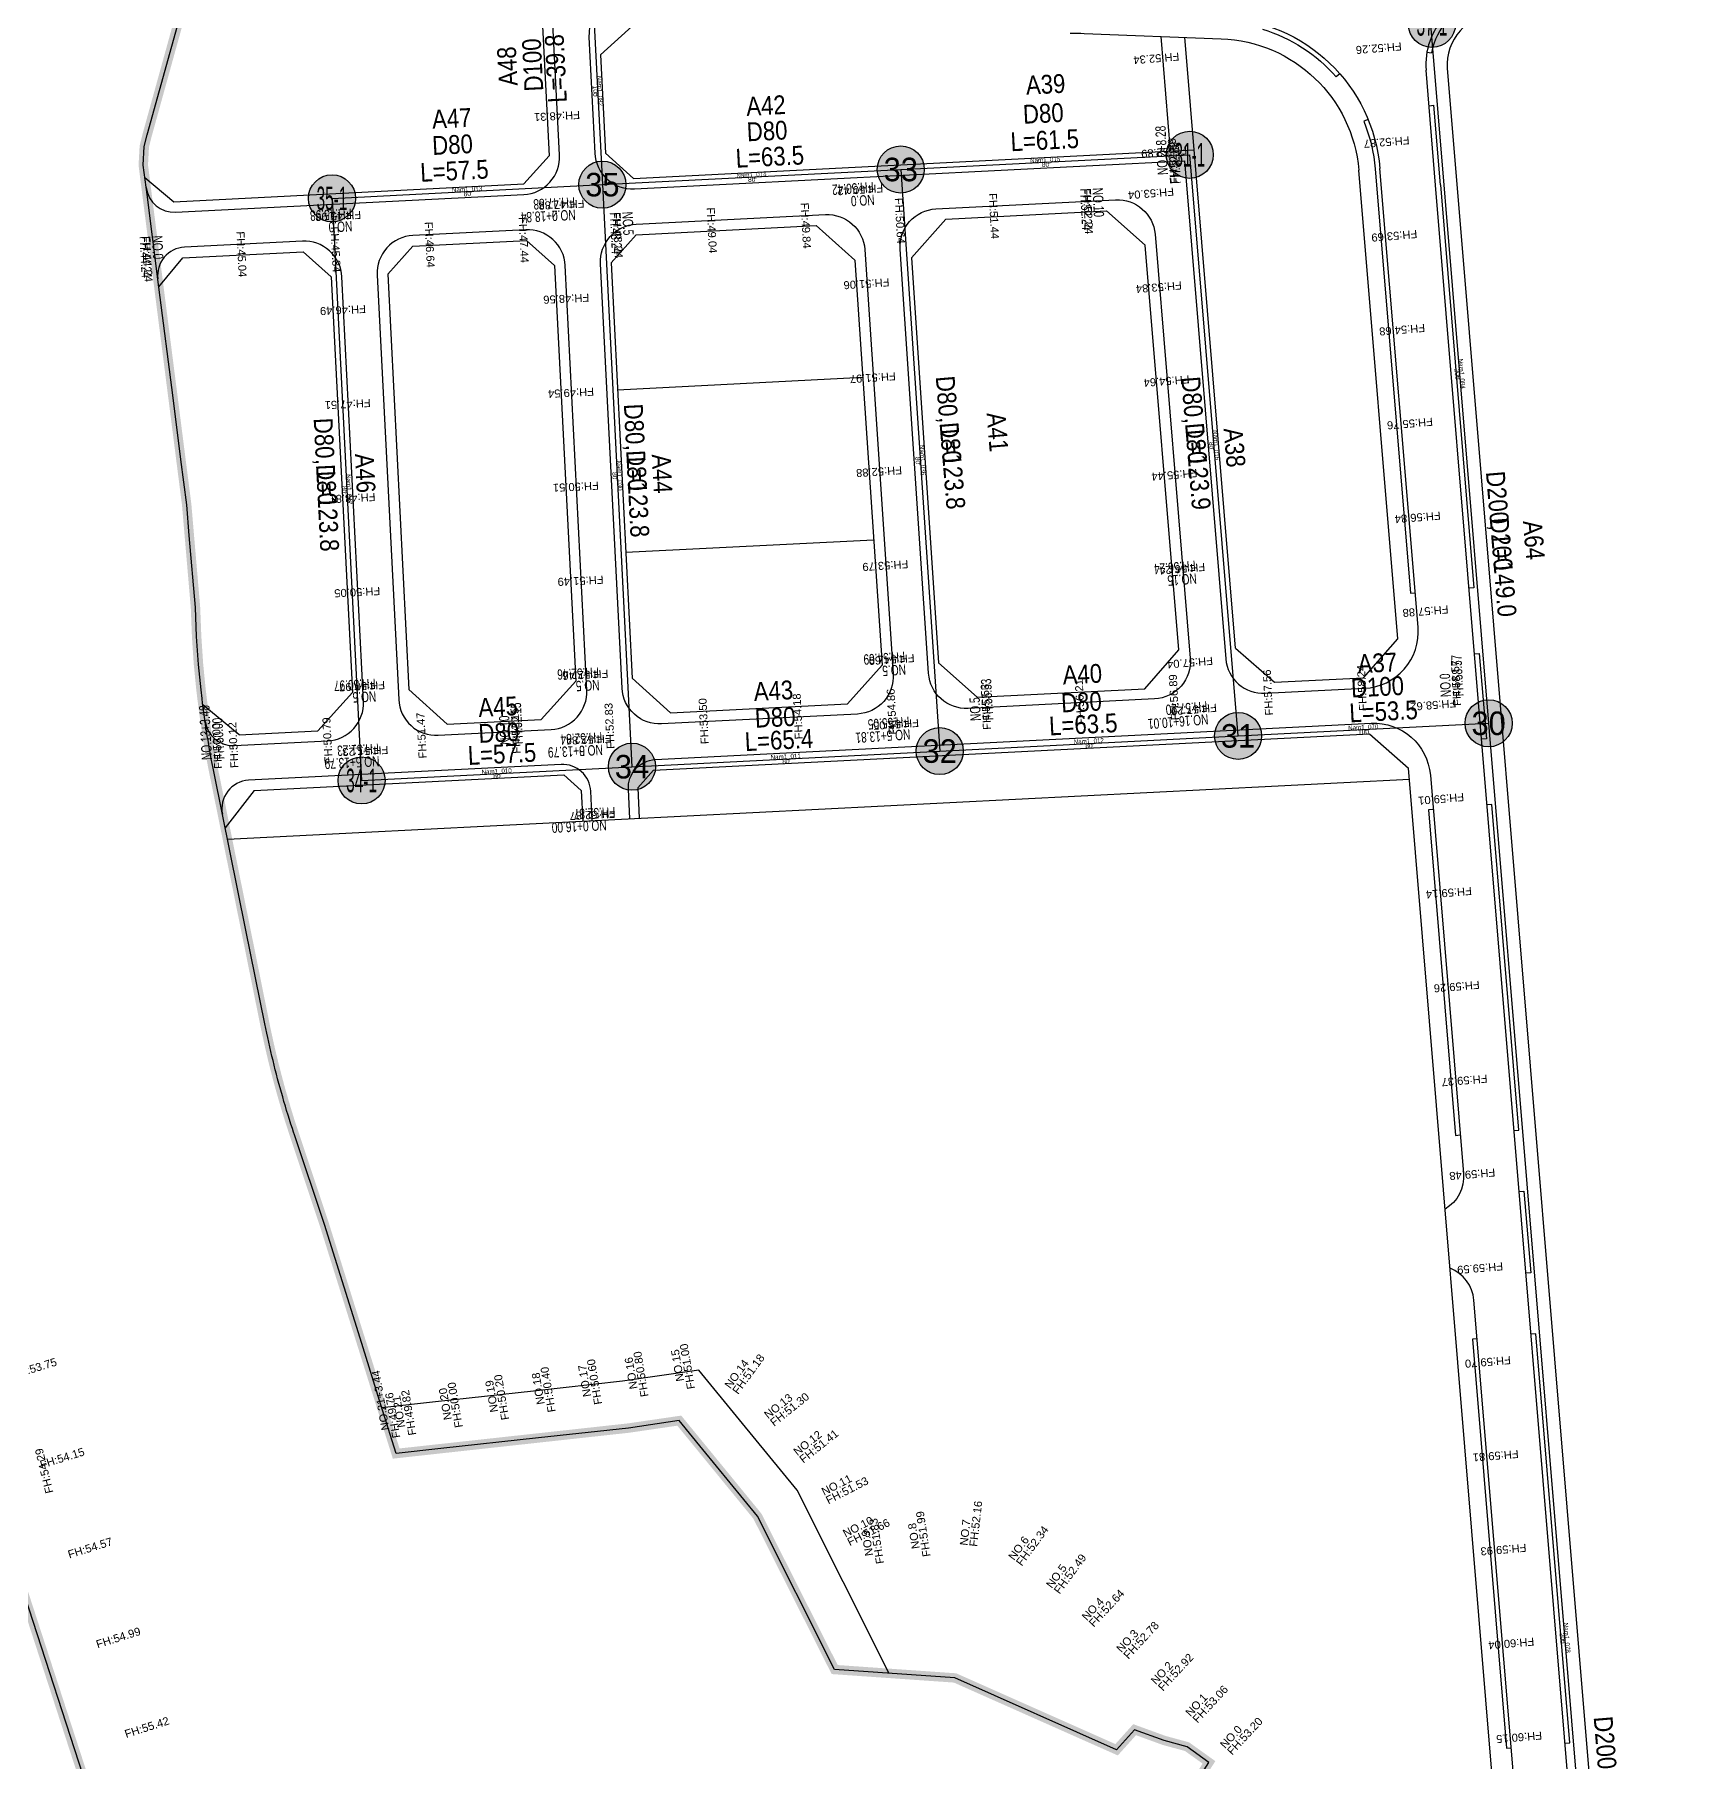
# Model space of a CAD drawing. Header units: millimetres. Extents: x 227572 to 269266, y 328772 to 433188.
# Drawn here: x 237946.8 to 238297.6, y 331510.1 to 331877.1 of the extents above; entities that cross this region are included whole.
import ezdxf
from ezdxf.enums import TextEntityAlignment as Align

# ---------------------------------------------------------------- set-up
doc = ezdxf.new("R2010")
doc.units = ezdxf.units.MM
doc.linetypes.add('PHANTOM2', pattern=[1.25, 0.625, -0.125, 0.125, -0.125, 0.125, -0.125])
for name, color, linetype in [('+++New_지구계(1안)', 1, 'Continuous'), ('0.보차도(중1류이상)', 5, 'Continuous'), ('0.보차도(중2류이하)', 4, 'Continuous'), ('0.식수대', 3, 'Continuous'), ('00_계획line', 7, 'Continuous'), ('L_diameter', 3, 'Continuous'), ('L_pipeline', 4, 'Continuous'), ('L_Pipes', 2, 'Continuous'), ('S-2.생활-1.격점-1.원', 250, 'Continuous'), ('S-2.생활-1.격점-2.번호', 1, 'Continuous'), ('S-2.생활-2.관로-2.제원', 7, 'Continuous'), ('도로체인계획고', 6, 'Continuous'), ('도로체인번호', 6, 'Continuous')]:
    doc.layers.add(name, color=color, linetype=linetype)
doc.styles.add('HY울릉도M', font='HYWULM.TTF')
doc.styles.get("Standard").update_dxf_attribs({"font": 'arial.ttf'})

# ---------------------------------------------------------------- blocks, each defined once
blk = doc.blocks.new('남청주현도')
at = {"layer": '0.보차도(중1류이상)', "color": 8, "ltscale": 0.3}
blk.add_line((238244.38, 331845.17), (238242.35, 331869.57), dxfattribs=at)
for points in [[(238255.4, 331902.72, 0.210558), (238250.49, 331891.66, -0.188323), (238246.3, 331881, 0.210558), (238242.35, 331869.57)], [(238166.73, 331881.93), (238153.52, 331881.78, -0.039179), (238076, 331886.97, 0.472857), (238064.57, 331876.57)], [(238166.73, 331881.93, -0.01249), (238169.93, 331881.89), (238199.02, 331880.76, -0.379075), (238232.55, 331848.69)]]:
    blk.add_lwpolyline(points, format="xyb", dxfattribs=at)
at = {"layer": '0.보차도(중1류이상)', "color": 8, "ltscale": 0.5}
for points in [[(238229.29, 331738.3, 0.423655), (238240.64, 331751.28), (238232.55, 331848.69)], [(238297.64, 331339.25, -0.3947), (238285.49, 331350.26), (238244.38, 331845.17)], [(238230.68, 331730.86, -0.404835), (238243.25, 331719.87), (238250.28, 331635.23, -0.287008), (238246.39, 331627.69)], [(238251.5, 331495.83, 0.423655), (238260.96, 331506.64), (238252.51, 331608.32, 0.287008), (238247.43, 331615.12)]]:
    blk.add_lwpolyline(points, format="xyb", dxfattribs=at)
at = {"layer": '0.보차도(중2류이하)', "color": 8, "ltscale": 0.5}
for points in [[(237970.52, 331844.64, 0.392033), (237976.77, 331839.41), (238050.74, 331843.17, 0.414214), (238058.33, 331851.57), (238056.84, 331880.84)], [(238064.57, 331876.57), (238065.82, 331851.95, 0.414214), (238074.21, 331844.36), (238191.02, 331850.3), (238199.8, 331744.56, 0.404835), (238208.18, 331737.23), (238229.29, 331738.3)], [(237983.04, 331731.26, 0.387886), (237989.29, 331726.11), (238009.09, 331727.12, 0.414214), (238016.67, 331735.51), (238012.09, 331825.69, 0.414214), (238003.69, 331833.27), (237978.65, 331832, 0.436788), (237973, 331825.25)], [(238073.25, 331710.6), (238072.93, 331716.84, -0.414214), (238078.62, 331723.14), (238230.68, 331730.86)], [(238065.26, 331710.19), (238064.94, 331716.44, 0.414214), (238058.65, 331722.12), (237992.28, 331718.75, 0.45852), (237986.71, 331711.57)]]:
    blk.add_lwpolyline(points, format="xyb", dxfattribs=at)
for points in [[(238184.7, 331736.04), (238145.08, 331734.03, -0.409515), (238136.69, 331741.48), (238130.66, 331831.58, -0.418927), (238138.24, 331840.11), (238176.41, 331842.05, -0.404835), (238184.79, 331834.72), (238192.27, 331744.69, -0.423655)], [(238079.99, 331730.72, -0.414214), (238071.59, 331738.3), (238067.01, 331828.48, -0.414214), (238074.59, 331836.87), (238114.77, 331838.91, -0.409515), (238123.15, 331831.46), (238129.18, 331741.36, -0.418927), (238121.61, 331732.83)], [(238056.52, 331729.53, 0.414214), (238064.1, 331737.92), (238059.52, 331828.1, 0.414214), (238051.12, 331835.68), (238027.16, 331834.46, 0.414214), (238019.58, 331826.07), (238024.16, 331735.89, 0.414214), (238032.56, 331728.31)]]:
    blk.add_lwpolyline(points, format="xyb", close=True, dxfattribs=at)
at = {"layer": '0.식수대', "color": 8, "ltscale": 0.3}
blk.add_line((238224.02, 331868.83), (238223.26, 331868.17), dxfattribs=at)
at = {"layer": '0.식수대', "color": 8, "ltscale": 0.5}
for p, q in [((238242.98, 331862.04), (238243.97, 331862.13)), ((238230.03, 331859.12), (238229.11, 331858.74))]:
    blk.add_line(p, q, dxfattribs=at)
for points in [[(238253.74, 331899.23, 0.143798), (238251.49, 331891.66, -0.188323), (238247.03, 331880.32, 0.143798), (238243.52, 331873.26, 0.143798)], [(238229.11, 331858.74, -0.077075), (238231.55, 331848.61)]]:
    blk.add_lwpolyline(points, format="xyb", dxfattribs=at)
at = {"layer": '0.식수대', "color": 8, "ltscale": 0.3}
blk.add_lwpolyline([(238207.58, 331878.31, -0.140034), (238223.26, 331868.17)], format="xyb", dxfattribs=at)
at = {"layer": '0.식수대', "color": 8, "ltscale": 0.5}
for points in [[(238242.53, 331873.43), (238243.52, 331873.26)], [(238245.38, 331845.21), (238243.97, 331862.13)], [(238231.55, 331848.61), (238239.04, 331758.49), (238240.03, 331758.58)], [(238245.38, 331845.21), (238252.49, 331759.61), (238251.49, 331759.53)], [(238252.65, 331745.58), (238253.65, 331745.66), (238255.15, 331727.56), (238254.16, 331727.48)], [(238261.06, 331644.37), (238262.06, 331644.45), (238256.31, 331713.61), (238255.31, 331713.53)], [(238243.85, 331712.58), (238242.86, 331712.49), (238248.6, 331643.34), (238249.6, 331643.42)], [(238262.14, 331631.42), (238263.13, 331631.5), (238264.58, 331614.13), (238263.58, 331614.04)], [(238253.19, 331600.14), (238252.2, 331600.05), (238259.41, 331513.18), (238260.41, 331513.26)], [(238271.87, 331514.21), (238272.87, 331514.3), (238265.65, 331601.17), (238264.65, 331601.09)]]:
    blk.add_lwpolyline(points, dxfattribs=at)
at = {"layer": '00_계획line', "color": 7}
for p, q in [((238054.61, 331880.34), (238056.09, 331851.36)), ((238067.01, 331872.84), (238077.4, 331882.23)), ((238201.87, 331746.83), (238191.1, 331876.57)), ((238067.01, 331872.84), (238068.07, 331851.97)), ((238056.09, 331851.36), (238050.72, 331845.42)), ((238068.07, 331851.97), (238074.01, 331846.61)), ((238074.01, 331846.61), (238193.08, 331852.65)), ((238236.33, 331748.83), (238228.06, 331848.32)), ((237976.38, 331841.65), (238050.72, 331845.42)), ((238248.88, 331845.36), (238290.07, 331349.46)), ((238140.35, 331837.96), (238174.44, 331839.69)), ((238174.44, 331839.69), (238182.72, 331832.45)), ((238069.25, 331828.68), (238074.61, 331834.62)), ((238074.61, 331834.62), (238112.83, 331836.56)), ((238112.83, 331836.56), (238121.05, 331829.25)), ((238133.04, 331829.74), (238140.35, 331837.96)), ((237978.34, 331829.73), (238003.9, 331831.03)), ((238003.9, 331831.03), (238009.84, 331825.67)), ((238027.18, 331832.21), (238021.82, 331826.27)), ((238027.18, 331832.21), (238051.33, 331833.44)), ((238051.33, 331833.44), (238057.27, 331828.08)), ((238189.86, 331746.47), (238182.72, 331832.45)), ((238057.27, 331828.08), (238061.75, 331739.83)), ((238069.25, 331828.68), (238073.74, 331740.44)), ((238121.05, 331829.25), (238126.81, 331743.2)), ((238133.04, 331829.74), (238138.8, 331743.68)), ((238009.84, 331825.67), (238014.32, 331737.42)), ((238021.82, 331826.27), (238026.3, 331738.03)), ((238070.62, 331801.7), (238122.71, 331804.35)), ((238072.38, 331767.19), (238125.02, 331769.86)), ((238182.62, 331738.18), (238189.86, 331746.47)), ((238201.87, 331746.83), (238210.15, 331739.58)), ((238229.09, 331740.55), (238236.33, 331748.83)), ((238119.5, 331734.98), (238126.81, 331743.2)), ((238138.8, 331743.68), (238147.02, 331736.38)), ((238054.38, 331731.67), (238061.75, 331739.83)), ((238073.74, 331740.44), (238081.9, 331733.07)), ((238210.15, 331739.58), (238229.09, 331740.55)), ((238006.95, 331729.26), (238014.32, 331737.42)), ((238026.3, 331738.03), (238034.47, 331730.66)), ((238147.02, 331736.38), (238182.62, 331738.18)), ((238081.9, 331733.07), (238119.5, 331734.98)), ((237990.28, 331728.41), (238006.95, 331729.26)), ((238034.47, 331730.66), (238054.38, 331731.67)), ((238078.27, 331720.87), (238230.33, 331728.59)), ((238230.33, 331728.59), (238238.61, 331721.35)), ((238256.54, 331505.53), (238238.61, 331721.35)), ((237987.78, 331706.26), (238238.8, 331719.01)), ((237993.43, 331716.56), (238059.22, 331719.9)), ((238074.92, 331717.16), (238075.25, 331710.7)), ((238062.93, 331716.55), (238063.26, 331710.09))]:
    blk.add_line(p, q, dxfattribs=at)
for points in [[(238188.48, 331498.05), (238196.24, 331510.16), (238191.58, 331513.49), (238186.7, 331514.82), (238180.45, 331517.1), (238176.62, 331512.84), (238142.3, 331528.09), (238116.74, 331529.87), (238100.33, 331562.46), (238088.76, 331576.61), (238083.74, 331582.74), (238072.95, 331581.16), (238053.87, 331579.07), (238033.08, 331576.79), (238023.62, 331575.75), (238020.73, 331584.97), (238015.94, 331600.25), (238008.37, 331624.37), (238002.02, 331643.42), (238001.82, 331644.02), (238001.57, 331644.79), (238001.26, 331645.74), (238000.95, 331646.7), (238000.66, 331647.65), (238000.36, 331648.61), (238000.08, 331649.57), (237999.79, 331650.53), (237999.52, 331651.49), (237999.24, 331652.45), (237998.97, 331653.41), (237998.71, 331654.38), (237998.45, 331655.34), (237998.2, 331656.31), (237997.95, 331657.28), (237997.7, 331658.25), (237997.46, 331659.22), (237997.23, 331660.19), (237997, 331661.16), (237996.77, 331662.14), (237996.55, 331663.11), (237996.34, 331664.09), (237996.12, 331665.07), (237995.92, 331666.04), (237995.72, 331667.03), (237991.7, 331686.91), (237984.95, 331720.26), (237984.73, 331721.34), (237984.54, 331722.33), (237984.36, 331723.31), (237984.18, 331724.29), (237984, 331725.28), (237983.83, 331726.26), (237983.66, 331727.25), (237983.5, 331728.23), (237983.35, 331729.22), (237983.2, 331730.21), (237983.05, 331731.2), (237982.91, 331732.19), (237982.77, 331733.18), (237982.64, 331734.17), (237982.52, 331735.16), (237982.39, 331736.16), (237982.39, 331736.16), (237982.17, 331738), (237981.64, 331743.33), (237981.24, 331749.31), (237981, 331755.43), (237979.69, 331770.73), (237979.13, 331777.29), (237977.9, 331786.89), (237976.23, 331799.98), (237973.22, 331823.52), (237973.22, 331823.52), (237973.22, 331823.52), (237970.7, 331843.2), (237969.91, 331849.42), (237970.13, 331853.39), (237970.74, 331855.83), (237978.56, 331884.09)], [(237942.04, 331553.65), (237985.17, 331420.87)], [(238188.09, 331852.4), (238186.06, 331876.76)], [(237970.24, 331846.78), (237976.38, 331841.65)], [(237973.21, 331823.59), (237978.34, 331829.73)], [(238074.92, 331717.16), (238078.27, 331720.87)], [(238059.22, 331719.9), (238062.93, 331716.55)]]:
    blk.add_lwpolyline(points, dxfattribs=at)
for points in [[(238293.83, 331925.38), (238287.88, 331926.18), (238258.43, 331899.39, 0.210558), (238254.99, 331891.65, -0.188323), (238249.6, 331877.94, 0.210558), (238246.84, 331869.94), (238248.88, 331845.36)], [(238166.78, 331877.43, -0.01249), (238169.75, 331877.39), (238198.84, 331876.27, -0.379075), (238228.06, 331848.32)]]:
    blk.add_lwpolyline(points, format="xyb", dxfattribs=at)
at = {"layer": '00_계획line', "color": 7, "flags": 128}
for points in [[(237990.28, 331728.41), (237982.56, 331734.77)], [(237993.43, 331716.56), (237987.3, 331708.66)], [(238128.34, 331529.06), (238108.77, 331567.94), (238096.5, 331582.94), (238087.9, 331593.46), (238071.68, 331591.09), (238052.78, 331589.01), (238031.99, 331586.73), (238020.57, 331585.48)]]:
    blk.add_lwpolyline(points, dxfattribs=at)
blk = doc.blocks.new('격점-생활')
at = {"layer": 'S-2.생활-1.격점-1.원'}
h = blk.add_hatch(color=250, dxfattribs=at)
h.dxf.hatch_style = 1
edge = h.paths.add_edge_path()
edge.add_arc((237637.68, 330904.87), 9, 0, 360)
blk.add_circle((237637.68, 330904.87), 9, dxfattribs=at)

msp = doc.modelspace()

# ---------------------------------------------------------------- linework, layer by layer
at = {"layer": '+++New_지구계(1안)', "color": 1, "linetype": 'PHANTOM2', "ltscale": 40, "const_width": 2, "flags": 128}
msp.add_lwpolyline([(238149.48, 331448.16), (238161.63, 331462.84), (238176.35, 331475.16), (238185.2, 331480.35), (238187.42, 331486.55), (238187.62, 331492.36), (238188.48, 331498.05), (238196.24, 331510.16), (238191.58, 331513.49), (238186.7, 331514.82), (238180.45, 331517.1), (238176.62, 331512.84), (238142.3, 331528.09), (238116.74, 331529.87), (238100.33, 331562.46), (238088.76, 331576.61), (238083.74, 331582.74), (238072.95, 331581.16), (238053.87, 331579.07), (238033.08, 331576.79), (238023.62, 331575.75), (238020.73, 331584.97), (238015.94, 331600.25), (238008.37, 331624.37), (238002.02, 331643.42), (238001.82, 331644.02), (238001.57, 331644.79), (238001.26, 331645.74), (238000.95, 331646.7), (238000.66, 331647.65), (238000.36, 331648.61), (238000.08, 331649.57), (237999.79, 331650.53), (237999.52, 331651.49), (237999.24, 331652.45), (237998.97, 331653.41), (237998.71, 331654.38), (237998.45, 331655.34), (237998.2, 331656.31), (237997.95, 331657.28), (237997.7, 331658.25), (237997.46, 331659.22), (237997.23, 331660.19), (237997, 331661.16), (237996.77, 331662.14), (237996.55, 331663.11), (237996.34, 331664.09), (237996.12, 331665.07), (237995.92, 331666.04), (237995.72, 331667.03), (237991.7, 331686.91), (237984.95, 331720.26), (237984.73, 331721.34), (237984.54, 331722.33), (237984.36, 331723.31), (237984.18, 331724.29), (237984, 331725.28), (237983.83, 331726.26), (237983.66, 331727.25), (237983.5, 331728.23), (237983.35, 331729.22), (237983.2, 331730.21), (237983.05, 331731.2), (237982.91, 331732.19), (237982.77, 331733.18), (237982.64, 331734.17), (237982.52, 331735.16), (237982.39, 331736.16), (237982.39, 331736.16), (237982.17, 331738), (237981.64, 331743.33), (237981.24, 331749.31), (237981, 331755.43), (237979.69, 331770.73), (237979.13, 331777.29), (237977.9, 331786.89), (237976.23, 331799.98), (237973.22, 331823.52), (237973.22, 331823.52), (237973.22, 331823.52), (237970.7, 331843.2), (237969.91, 331849.42), (237970.13, 331853.39), (237970.74, 331855.83), (237978.56, 331884.09), (237968.71, 331885.99), (237961.6, 331895.67), (237947.54, 331894.33), (237931.9, 331893.1), (237934.88, 331903.29), (237900.11, 331909.08), (237898.21, 331902.6), (237888.51, 331918.48), (237865.56, 331922.78), (237863.11, 331903.07), (237860.35, 331880.83), (237859.62, 331877.51), (237858.09, 331873.71), (237856.02, 331870.29), (237853.43, 331867.23), (237850.93, 331865.09), (237839.32, 331857.02), (237861.73, 331826.62), (237869.13, 331825.78), (237878.81, 331825.41), (237878.26, 331821.08), (237877.76, 331816.44), (237877.33, 331811.79), (237876.99, 331807.13), (237876.73, 331802.46), (237876.55, 331797.8), (237876.46, 331793.13), (237876.44, 331788.46), (237876.51, 331783.8), (237876.65, 331779.13), (237876.88, 331774.47), (237877.19, 331769.81), (237877.58, 331765.16), (237878.06, 331760.51), (237878.61, 331755.88), (237879.25, 331751.25), (237879.96, 331746.64), (237880.76, 331742.04), (237881.63, 331737.45), (237882.59, 331732.88), (237883.62, 331728.32), (237884.74, 331723.79), (237885.93, 331719.28), (237887.23, 331714.67), (237889.59, 331707.05), (237894.05, 331693.41), (237901.93, 331669.32), (237914.95, 331629.5), (237917.22, 331622.74), (237919.68, 331615.83), (237923.04, 331606.97), (237932.77, 331582.18), (237937.1, 331568.85), (237942.04, 331553.65), (237985.17, 331420.87), (237997.09, 331382.5), (237998.29, 331378.65), (238000, 331373.14), (238018.3, 331314.25), (238034.2, 331264.27), (238047.1, 331222.39), (238047.69, 331220.09), (238052.79, 331200), (238058.57, 331177.18), (238064.96, 331178.8), (238083.4, 331183.47), (238088.04, 331184.65), (238092.5, 331185.78), (238081.62, 331228.69), (238080.6, 331232.44), (238080.02, 331234.4), (238067.6, 331274.72), (238053.55, 331318.9), (238051.69, 331324.75), (238046.17, 331342.51), (238046.14, 331342.61), (238048.72, 331338.77), (238049.23, 331337.91), (238059.04, 331342.58), (238059.3, 331342.9), (238060.91, 331344.89), (238063.4, 331347.03), (238068.27, 331349.77), (238087.95, 331360.84), (238096.56, 331362.65), (238099, 331364.54), (238108.55, 331379.34), (238119.6, 331380.89), (238138.8, 331409.25), (238144.25, 331442.32)], close=True, dxfattribs=at)
msp.add_lwpolyline([(238149.48, 331448.16), (238161.63, 331462.84), (238176.35, 331475.16), (238185.2, 331480.35), (238187.42, 331486.55), (238187.62, 331492.36), (238188.48, 331498.05), (238196.24, 331510.16), (238191.58, 331513.49), (238186.7, 331514.82), (238180.45, 331517.1), (238176.62, 331512.84), (238142.3, 331528.09), (238116.74, 331529.87), (238100.33, 331562.46), (238088.76, 331576.61), (238083.74, 331582.74), (238072.95, 331581.16), (238053.87, 331579.07), (238033.08, 331576.79), (238023.62, 331575.75), (238020.73, 331584.97), (238015.94, 331600.25), (238008.37, 331624.37), (238002.02, 331643.42), (238001.82, 331644.02), (238001.57, 331644.79), (238001.26, 331645.74), (238000.95, 331646.7), (238000.66, 331647.65), (238000.36, 331648.61), (238000.08, 331649.57), (237999.79, 331650.53), (237999.52, 331651.49), (237999.24, 331652.45), (237998.97, 331653.41), (237998.71, 331654.38), (237998.45, 331655.34), (237998.2, 331656.31), (237997.95, 331657.28), (237997.7, 331658.25), (237997.46, 331659.22), (237997.23, 331660.19), (237997, 331661.16), (237996.77, 331662.14), (237996.55, 331663.11), (237996.34, 331664.09), (237996.12, 331665.07), (237995.92, 331666.04), (237995.72, 331667.03), (237991.7, 331686.91), (237984.95, 331720.26), (237984.73, 331721.34), (237984.54, 331722.33), (237984.36, 331723.31), (237984.18, 331724.29), (237984, 331725.28), (237983.83, 331726.26), (237983.66, 331727.25), (237983.5, 331728.23), (237983.35, 331729.22), (237983.2, 331730.21), (237983.05, 331731.2), (237982.91, 331732.19), (237982.77, 331733.18), (237982.64, 331734.17), (237982.52, 331735.16), (237982.39, 331736.16), (237982.39, 331736.16), (237982.17, 331738), (237981.64, 331743.33), (237981.24, 331749.31), (237981, 331755.43), (237979.69, 331770.73), (237979.13, 331777.29), (237977.9, 331786.89), (237976.23, 331799.98), (237973.22, 331823.52), (237973.22, 331823.52), (237973.22, 331823.52), (237970.7, 331843.2), (237969.91, 331849.42), (237970.13, 331853.39), (237970.74, 331855.83), (237978.56, 331884.09), (237968.71, 331885.99), (237961.6, 331895.67), (237947.54, 331894.33), (237931.9, 331893.1), (237934.88, 331903.29), (237900.11, 331909.08), (237898.21, 331902.6), (237888.51, 331918.48), (237865.56, 331922.78), (237863.11, 331903.07), (237860.35, 331880.83), (237859.62, 331877.51), (237858.09, 331873.71), (237856.02, 331870.29), (237853.43, 331867.23), (237850.93, 331865.09), (237839.32, 331857.02), (237861.73, 331826.62), (237869.13, 331825.78), (237878.81, 331825.41), (237878.26, 331821.08), (237877.76, 331816.44), (237877.33, 331811.79), (237876.99, 331807.13), (237876.73, 331802.46), (237876.55, 331797.8), (237876.46, 331793.13), (237876.44, 331788.46), (237876.51, 331783.8), (237876.65, 331779.13), (237876.88, 331774.47), (237877.19, 331769.81), (237877.58, 331765.16), (237878.06, 331760.51), (237878.61, 331755.88), (237879.25, 331751.25), (237879.96, 331746.64), (237880.76, 331742.04), (237881.63, 331737.45), (237882.59, 331732.88), (237883.62, 331728.32), (237884.74, 331723.79), (237885.93, 331719.28), (237887.23, 331714.67), (237889.59, 331707.05), (237894.05, 331693.41), (237901.93, 331669.32), (237914.95, 331629.5), (237917.22, 331622.74), (237919.68, 331615.83), (237923.04, 331606.97), (237932.77, 331582.18), (237937.1, 331568.85), (237942.04, 331553.65), (237985.17, 331420.87), (237997.09, 331382.5), (237998.29, 331378.65), (238000, 331373.14), (238018.3, 331314.25), (238034.2, 331264.27), (238047.1, 331222.39), (238047.69, 331220.09), (238052.79, 331200), (238058.57, 331177.18), (238064.96, 331178.8), (238083.4, 331183.47), (238088.04, 331184.65), (238092.5, 331185.78), (238081.62, 331228.69), (238080.6, 331232.44), (238080.02, 331234.4), (238067.6, 331274.72), (238053.55, 331318.9), (238051.69, 331324.75), (238046.17, 331342.51), (238046.14, 331342.61), (238048.72, 331338.77), (238049.23, 331337.91), (238059.04, 331342.58), (238059.3, 331342.9), (238060.91, 331344.89), (238063.4, 331347.03), (238068.27, 331349.77), (238087.95, 331360.84), (238096.56, 331362.65), (238099, 331364.54), (238108.55, 331379.34), (238119.6, 331380.89), (238138.8, 331409.25), (238144.25, 331442.32)], close=True, dxfattribs=at)
msp.add_lwpolyline([(238149.48, 331448.16), (238161.63, 331462.84), (238176.35, 331475.16), (238185.2, 331480.35), (238187.42, 331486.55), (238187.62, 331492.36), (238188.48, 331498.05), (238196.24, 331510.16), (238191.58, 331513.49), (238186.7, 331514.82), (238180.45, 331517.1), (238176.62, 331512.84), (238142.3, 331528.09), (238116.74, 331529.87), (238100.33, 331562.46), (238088.76, 331576.61), (238083.74, 331582.74), (238072.95, 331581.16), (238053.87, 331579.07), (238033.08, 331576.79), (238023.62, 331575.75), (238020.73, 331584.97), (238015.94, 331600.25), (238008.37, 331624.37), (238002.02, 331643.42), (238001.82, 331644.02), (238001.57, 331644.79), (238001.26, 331645.74), (238000.95, 331646.7), (238000.66, 331647.65), (238000.36, 331648.61), (238000.08, 331649.57), (237999.79, 331650.53), (237999.52, 331651.49), (237999.24, 331652.45), (237998.97, 331653.41), (237998.71, 331654.38), (237998.45, 331655.34), (237998.2, 331656.31), (237997.95, 331657.28), (237997.7, 331658.25), (237997.46, 331659.22), (237997.23, 331660.19), (237997, 331661.16), (237996.77, 331662.14), (237996.55, 331663.11), (237996.34, 331664.09), (237996.12, 331665.07), (237995.92, 331666.04), (237995.72, 331667.03), (237991.7, 331686.91), (237984.95, 331720.26), (237984.73, 331721.34), (237984.54, 331722.33), (237984.36, 331723.31), (237984.18, 331724.29), (237984, 331725.28), (237983.83, 331726.26), (237983.66, 331727.25), (237983.5, 331728.23), (237983.35, 331729.22), (237983.2, 331730.21), (237983.05, 331731.2), (237982.91, 331732.19), (237982.77, 331733.18), (237982.64, 331734.17), (237982.52, 331735.16), (237982.39, 331736.16), (237982.39, 331736.16), (237982.17, 331738), (237981.64, 331743.33), (237981.24, 331749.31), (237981, 331755.43), (237979.69, 331770.73), (237979.13, 331777.29), (237977.9, 331786.89), (237976.23, 331799.98), (237973.22, 331823.52), (237973.22, 331823.52), (237973.22, 331823.52), (237970.7, 331843.2), (237969.91, 331849.42), (237970.13, 331853.39), (237970.74, 331855.83), (237978.56, 331884.09), (237968.71, 331885.99), (237961.6, 331895.67), (237947.54, 331894.33), (237931.9, 331893.1), (237934.88, 331903.29), (237900.11, 331909.08), (237898.21, 331902.6), (237888.51, 331918.48), (237865.56, 331922.78), (237863.11, 331903.07), (237860.35, 331880.83), (237859.62, 331877.51), (237858.09, 331873.71), (237856.02, 331870.29), (237853.43, 331867.23), (237850.93, 331865.09), (237839.32, 331857.02), (237861.73, 331826.62), (237869.13, 331825.78), (237878.81, 331825.41), (237878.26, 331821.08), (237877.76, 331816.44), (237877.33, 331811.79), (237876.99, 331807.13), (237876.73, 331802.46), (237876.55, 331797.8), (237876.46, 331793.13), (237876.44, 331788.46), (237876.51, 331783.8), (237876.65, 331779.13), (237876.88, 331774.47), (237877.19, 331769.81), (237877.58, 331765.16), (237878.06, 331760.51), (237878.61, 331755.88), (237879.25, 331751.25), (237879.96, 331746.64), (237880.76, 331742.04), (237881.63, 331737.45), (237882.59, 331732.88), (237883.62, 331728.32), (237884.74, 331723.79), (237885.93, 331719.28), (237887.23, 331714.67), (237889.59, 331707.05), (237894.05, 331693.41), (237901.93, 331669.32), (237914.95, 331629.5), (237917.22, 331622.74), (237919.68, 331615.83), (237923.04, 331606.97), (237932.77, 331582.18), (237937.1, 331568.85), (237942.04, 331553.65), (237985.17, 331420.87), (237997.09, 331382.5), (237998.29, 331378.65), (238000, 331373.14), (238018.3, 331314.25), (238034.2, 331264.27), (238047.1, 331222.39), (238047.69, 331220.09), (238052.79, 331200), (238058.57, 331177.18), (238064.96, 331178.8), (238083.4, 331183.47), (238088.04, 331184.65), (238092.5, 331185.78), (238081.62, 331228.69), (238080.6, 331232.44), (238080.02, 331234.4), (238067.6, 331274.72), (238053.55, 331318.9), (238051.69, 331324.75), (238046.17, 331342.51), (238046.14, 331342.61), (238048.72, 331338.77), (238049.23, 331337.91), (238059.04, 331342.58), (238059.3, 331342.9), (238060.91, 331344.89), (238063.4, 331347.03), (238068.27, 331349.77), (238087.95, 331360.84), (238096.56, 331362.65), (238099, 331364.54), (238108.55, 331379.34), (238119.6, 331380.89), (238138.8, 331409.25), (238144.25, 331442.32)], close=True, dxfattribs=at)
at = {"layer": 'L_pipeline'}
for points in [[(238065.68, 331885.05), (238065.75, 331877.99), (238067.41, 331845.27)], [(238243.3, 331879.3), (238255.63, 331730.86)], [(238130.79, 331848.49), (238192.17, 331851.61)], [(238202.42, 331728.18), (238192.17, 331851.61)], [(238067.41, 331845.27), (238130.79, 331848.49)], [(238130.79, 331848.49), (238139.05, 331724.96)], [(238009.99, 331842.36), (238067.41, 331845.27)], [(238009.99, 331842.36), (238016.27, 331718.72)], [(238067.41, 331845.27), (238073.69, 331721.64)], [(238139.05, 331724.96), (238202.42, 331728.18)], [(238202.42, 331728.18), (238255.63, 331730.86)], [(238255.63, 331730.86), (238271.89, 331535.17), (238287.91, 331342.3)], [(238073.69, 331721.64), (238139.05, 331724.96)], [(238016.27, 331718.72), (238073.69, 331721.64)]]:
    msp.add_lwpolyline(points, dxfattribs=at)
msp.add_lwpolyline([(238007.57, 331284.65), (237955.25, 331442.77, -0.004099), (237922.44, 331544.71), (237916.81, 331562.86)], format="xyb", dxfattribs=at)

# ---------------------------------------------------------------- block references
at = {"layer": '+++New_지구계(1안)'}
msp.add_blockref('남청주현도', (0, 0), dxfattribs=at)
at = {"layer": 'S-2.생활-1.격점-1.원', "xscale": 0.5555555555620231, "yscale": 0.5555555555620231, "zscale": 0.5555555555620231}
for p in [(106222.66, 148043.37, -105.48), (106171.23, 148015.57), (106109.85, 148012.45), (106046.48, 148009.23), (105989.06, 148006.32), (106234.7, 147894.82), (106181.49, 147892.14), (106118.12, 147888.92), (106052.76, 147885.6), (105995.34, 147882.68)]:
    msp.add_blockref('격점-생활', p, dxfattribs=at)

# ---------------------------------------------------------------- texts
at = {"layer": 'L_diameter', "width": 0.8}
for s, rotation, p in [('100', 272.9081, (238066.4, 331865.16)), ('80', 2.9081, (238161.48, 331850.05)), ('80', 2.9081, (238099.1, 331846.88)), ('80', 2.9081, (238038.7, 331843.81)), ('200', 274.7488, (238249.46, 331805.08)), ('80', 273.8287, (238134.92, 331786.73)), ('80', 274.7488, (238197.29, 331789.9)), ('80', 272.9081, (238070.55, 331783.46)), ('80', 272.9081, (238013.13, 331780.54)), ('100', 2.8822, (238229.03, 331729.52)), ('80', 2.9081, (238170.74, 331726.57)), ('80', 2.9081, (238106.37, 331723.3)), ('80', 2.9081, (238044.98, 331720.18)), ('200', 274.7488, (238271.77, 331536.58))]:
    msp.add_text(s, height=1, rotation=rotation, dxfattribs=at).set_placement(p, align=Align.TOP_CENTER)
at = {"layer": 'L_Pipes', "width": 0.75}
for s, rotation, p in [('Nam1_082', 272.9081, (238066.4, 331865.16)), ('Nam1_015', 2.9081, (238161.48, 331850.05)), ('Nam1_014', 2.9081, (238099.1, 331846.88)), ('Nam1_013', 2.9081, (238038.7, 331843.81)), ('Nam1_084', 274.7488, (238249.46, 331805.08)), ('Nam1_016', 274.7488, (238197.29, 331789.9)), ('Nam1_036', 273.8287, (238134.92, 331786.73)), ('Nam1_030', 272.9081, (238070.55, 331783.46)), ('Nam1_047', 272.9081, (238013.13, 331780.54)), ('Nam1_070', 2.8822, (238229.03, 331729.52)), ('Nam1_012', 2.9081, (238170.74, 331726.57)), ('Nam1_010', 2.9081, (238044.98, 331720.18)), ('Nam1_011', 2.9081, (238106.37, 331723.3)), ('Nam1_078', 274.7488, (238271.77, 331536.58))]:
    msp.add_text(s, height=1, rotation=rotation, dxfattribs=at).set_placement(p, align=Align.CENTER)
at = {"layer": 'S-2.생활-1.격점-2.번호', "color": 7, "true_color": 0xffffff, "style": 'HY울릉도M', "width": 0.5}
for s, p in [('37-1', (238243.59, 331879.41, -105.48)), ('31-1', (238192.17, 331851.61)), ('35-1', (238009.99, 331842.36)), ('34-1', (238016.27, 331718.72))]:
    msp.add_text(s, height=5, dxfattribs=at).set_placement(p, align=Align.MIDDLE_CENTER)
at = {"layer": 'S-2.생활-1.격점-2.번호', "color": 7, "true_color": 0xffffff, "style": 'HY울릉도M'}
for s, p in [('33', (238130.79, 331848.49)), ('35', (238067.41, 331845.27)), ('30', (238255.63, 331730.86)), ('31', (238202.42, 331728.18)), ('32', (238139.05, 331724.96)), ('34', (238073.69, 331721.64))]:
    msp.add_text(s, height=5, dxfattribs=at).set_placement(p, align=Align.MIDDLE_CENTER)
at = {"layer": 'S-2.생활-2.관로-2.제원', "color": 7, "style": 'HY울릉도M', "width": 0.9}
for s, rotation, p in [('D100', 92.9081, (238054.59, 331870.8, -18.54)), ('D100', 92.9081, (238054.59, 331870.8, -18.54)), ('L=39.8', 92.9081, (238059.52, 331870.03, -18.54)), ('D80', 2.9081, (238161.15, 331858.41, 69)), ('D80', 2.9081, (238161.15, 331858.41, 69)), ('D80', 2.9081, (238102.49, 331854.68, 69)), ('D80', 2.9081, (238102.49, 331854.68, 69)), ('L=61.5', 2.9081, (238161.46, 331852.72, 69)), ('D80', 2.9081, (238035.68, 331851.78, 69)), ('D80', 2.9081, (238035.68, 331851.78, 69)), ('L=63.5', 2.9081, (238103.08, 331849.22, 69)), ('L=57.5', 2.9081, (238036.09, 331846.23, 69)), ('D80, L=123.8', 274.7488, (238139.37, 331790.32, 69)), ('D80, L=123.9', 274.7488, (238191.51, 331790.19, 69)), ('D80, L=123.8', 272.9081, (238072.69, 331784.45, 69)), ('D80, L=123.8', 272.9081, (238006.81, 331781.45, 69)), ('D80', 274.7488, (238139.37, 331790.32, 69)), ('D80', 274.7488, (238191.51, 331790.19, 69)), ('D80', 272.9081, (238072.69, 331784.45, 69)), ('D80', 272.9081, (238006.81, 331781.45, 69)), ('D200, L=149.0', 274.7488, (238256.33, 331768.78)), ('D200', 274.7488, (238256.33, 331768.78)), ('D100', 2.9081, (238232.12, 331736.62)), ('D100', 2.9081, (238232.12, 331736.62)), ('D80', 2.9081, (238169.25, 331733.37)), ('D80', 2.9081, (238169.25, 331733.37)), ('L=53.5', 2.9081, (238233.41, 331731.41)), ('D80', 2.9081, (238104.21, 331730.12, 69)), ('D80', 2.9081, (238104.21, 331730.12, 69)), ('L=63.5', 2.9081, (238169.64, 331728.64)), ('D80', 2.9081, (238045.51, 331726.9, 69)), ('D80', 2.9081, (238045.51, 331726.9, 69)), ('L=65.4', 2.9081, (238105.01, 331725.31, 69)), ('L=57.5', 2.9081, (238046.19, 331722.37, 69)), ('D200, L=389.91', 274.7488, (238279.32, 331503.01, 69))]:
    msp.add_text(s, height=4, rotation=rotation, dxfattribs=at).set_placement(p, align=Align.CENTER)
for s, rotation, p in [('A48', 92.9081, (238047.23, 331870.41, -18.54)), ('A48', 92.9081, (238047.23, 331870.41, -18.54)), ('A39', 2.9081, (238161.54, 331866.59, 69)), ('A39', 2.9081, (238161.54, 331866.59, 69)), ('A42', 2.9081, (238102.15, 331862.08, 69)), ('A42', 2.9081, (238102.15, 331862.08, 69)), ('A47', 2.9081, (238035.42, 331859.35, 69)), ('A47', 2.9081, (238035.42, 331859.35, 69)), ('A41', 274.7488, (238151.33, 331792.71, 69)), ('A41', 274.7488, (238151.33, 331792.71, 69)), ('A38', 274.7488, (238201.69, 331789.43, 69)), ('A38', 274.7488, (238201.69, 331789.43, 69)), ('A46', 272.9081, (238017.05, 331783.99, 69)), ('A46', 272.9081, (238017.05, 331783.99, 69)), ('A44', 272.9081, (238080.11, 331783.87, 69)), ('A44', 272.9081, (238080.11, 331783.87, 69)), ('A64', 274.7488, (238265.26, 331769.77)), ('A64', 274.7488, (238265.26, 331769.77)), ('A40', 2.9081, (238169.34, 331741.3)), ('A40', 2.9081, (238169.34, 331741.3)), ('A37', 2.9081, (238231.99, 331743.69)), ('A37', 2.9081, (238231.99, 331743.69)), ('A43', 2.9081, (238103.73, 331737.79, 69)), ('A43', 2.9081, (238103.73, 331737.79, 69)), ('A45', 2.9081, (238045.25, 331734.39, 69)), ('A45', 2.9081, (238045.25, 331734.39, 69))]:
    msp.add_text(s, height=4, rotation=rotation, dxfattribs=at).set_placement(p, align=Align.MIDDLE_CENTER)
at = {"layer": '도로체인계획고'}
for s, rotation, p in [('FH:52.26', 184.7488, (238237.09, 331875.5)), ('FH:52.34', 184.7488, (238189.86, 331873.35)), ('FH:48.31', 182.9081, (238062.61, 331860.93)), ('FH:52.89', 184.7488, (238191.51, 331853.42)), ('FH:52.89', 92.9082, (238189.67, 331845.47)), ('FH:52.87', 184.7488, (238238.75, 331855.57)), ('FH:47.88', 182.9081, (238063.56, 331842.11)), ('FH:47.88', 182.9081, (238063.56, 331842.11)), ('FH:50.42', 183.8287, (238126.99, 331845.35)), ('FH:50.64', 272.9081, (238129.51, 331842.42)), ('FH:51.44', 272.9081, (238149.48, 331843.43)), ('FH:52.24', 272.9081, (238169.46, 331844.45)), ('FH:53.04', 184.7488, (238188.73, 331844.66)), ('FH:45.98', 182.9081, (238016.13, 331839.7)), ('FH:47.44', 272.9081, (238049.61, 331838.36)), ('FH:48.24', 272.9081, (238069.58, 331839.37)), ('FH:49.04', 272.9081, (238089.56, 331840.39)), ('FH:49.84', 272.9081, (238109.53, 331841.4)), ('FH:45.04', 272.9081, (237989.69, 331835.31)), ('FH:45.84', 272.9081, (238009.66, 331836.33)), ('FH:46.64', 272.9081, (238029.64, 331837.34)), ('FH:53.69', 184.7488, (238240.4, 331835.64)), ('FH:44.24', 272.9081, (237969.71, 331834.3)), ('FH:51.06', 183.8287, (238128.32, 331825.39)), ('FH:53.84', 184.7488, (238190.39, 331824.73)), ('FH:48.56', 182.9081, (238064.58, 331822.14)), ('FH:46.49', 182.9081, (238017.15, 331819.73)), ('FH:54.68', 184.7488, (238242.06, 331815.7)), ('FH:51.97', 183.8287, (238129.66, 331805.44)), ('FH:49.54', 182.9081, (238065.59, 331802.16)), ('FH:54.64', 184.7488, (238192.04, 331804.8)), ('FH:47.51', 182.9081, (238018.16, 331799.75)), ('FH:55.76', 184.7488, (238243.72, 331795.77)), ('FH:52.88', 183.8287, (238130.99, 331785.48)), ('FH:55.44', 184.7488, (238193.7, 331784.87)), ('FH:48.81', 182.9081, (238019.18, 331779.78)), ('FH:50.51', 182.9081, (238066.61, 331782.19)), ('FH:56.84', 184.7488, (238245.37, 331775.84)), ('FH:53.79', 183.8287, (238132.33, 331765.53)), ('FH:56.24', 184.7488, (238195.35, 331764.93)), ('FH:51.49', 182.9081, (238067.62, 331762.21)), ('FH:50.05', 182.9081, (238020.19, 331759.8)), ('FH:57.88', 184.7488, (238247.03, 331755.91)), ('FH:54.69', 183.8287, (238133.66, 331745.57)), ('FH:57.04', 184.7488, (238197.01, 331745)), ('FH:58.24', 92.9081, (238229.83, 331733.57)), ('FH:58.57', 92.9081, (238249.81, 331734.59)), ('FH:50.97', 182.9081, (238021.21, 331739.83)), ('FH:52.46', 182.9081, (238068.64, 331742.24)), ('FH:55.53', 92.9081, (238149.94, 331729.52)), ('FH:56.21', 92.9081, (238169.91, 331730.53)), ('FH:56.89', 92.9081, (238189.89, 331731.55)), ('FH:57.56', 92.9081, (238209.86, 331732.56)), ('FH:53.50', 92.9081, (238090.01, 331726.47)), ('FH:54.18', 92.9081, (238109.99, 331727.49)), ('FH:54.86', 92.9081, (238129.96, 331728.5)), ('FH:58.62', 184.7488, (238248.68, 331735.98)), ('FH:50.79', 92.9081, (238010.12, 331722.41)), ('FH:51.47', 92.9081, (238030.09, 331723.43)), ('FH:52.15', 92.9081, (238050.07, 331724.44)), ('FH:52.83', 92.9081, (238070.04, 331725.46)), ('FH:55.05', 183.8287, (238134.58, 331731.8)), ('FH:57.20', 184.7488, (238197.84, 331735.02)), ('FH:50.00', 92.9081, (237986.67, 331721.22)), ('FH:50.12', 92.9081, (237990.14, 331721.4)), ('FH:52.84', 182.9081, (238069.34, 331728.47)), ('FH:52.84', 182.9081, (238069.34, 331728.47)), ('FH:51.23', 182.9081, (238021.91, 331726.06)), ('FH:59.01', 184.7488, (238250.34, 331716.05)), ('FH:52.87', 182.9081, (238070.15, 331712.49)), ('FH:59.14', 184.7488, (238251.99, 331696.12)), ('FH:59.26', 184.7488, (238253.65, 331676.18)), ('FH:59.37', 184.7488, (238255.31, 331656.25)), ('FH:59.48', 184.7488, (238256.96, 331636.32)), ('FH:59.59', 184.7488, (238258.62, 331616.39)), ('FH:53.75', 17.0094, (237942.38, 331591.64)), ('FH:59.70', 184.7488, (238260.27, 331596.46)), ('FH:54.29', 103.7861, (237950.84, 331567.52)), ('FH:54.15', 17.1857, (237948.27, 331572.53)), ('FH:59.81', 184.7488, (238261.93, 331576.53)), ('FH:54.57', 17.362, (237954.21, 331553.44)), ('FH:59.93', 184.7488, (238263.58, 331556.6)), ('FH:54.99', 17.5383, (237960.21, 331534.36)), ('FH:60.04', 184.7488, (238265.24, 331536.67)), ('FH:55.42', 17.7146, (237966.28, 331515.31)), ('FH:60.15', 184.7488, (238266.9, 331516.73))]:
    msp.add_text(s, height=1.7, rotation=rotation, dxfattribs=at).set_placement(p)
at = {"layer": '도로체인계획고', "color": 250, "width": 0.7}
for s, rotation, p in [('FH:52.89', 92.9082, (238190.27, 331845.5)), ('FH:50.42', 183.8287, (238124.95, 331845.84)), ('FH:47.88', 182.9081, (238061.54, 331842.61)), ('FH:47.88', 182.9081, (238061.54, 331842.61)), ('FH:52.24', 272.9081, (238168.86, 331844.41)), ('FH:45.98', 182.9081, (238014.11, 331840.2)), ('FH:48.24', 272.9081, (238068.98, 331839.34)), ('FH:44.24', 272.9081, (237969.11, 331834.27)), ('FH:56.24', 184.7488, (238193.31, 331765.43)), ('FH:54.69', 183.8287, (238131.63, 331746.07)), ('FH:58.57', 92.9081, (238250.31, 331736.62)), ('FH:50.97', 182.9081, (238019.18, 331740.33)), ('FH:52.46', 182.9081, (238066.61, 331742.74)), ('FH:55.53', 92.9081, (238150.43, 331731.54)), ('FH:57.20', 184.7488, (238195.79, 331735.52)), ('FH:50.00', 92.9081, (237987.17, 331723.25)), ('FH:52.15', 92.9081, (238050.56, 331726.47)), ('FH:55.05', 183.8287, (238132.55, 331732.29)), ('FH:52.84', 182.9081, (238067.31, 331728.96)), ('FH:52.84', 182.9081, (238067.31, 331728.96)), ('FH:51.23', 182.9081, (238019.88, 331726.55)), ('FH:52.87', 182.9081, (238070.12, 331713.08))]:
    msp.add_text(s, height=2.2, rotation=rotation, dxfattribs=at).set_placement(p)
at = {"layer": '도로체인계획고', "color": 250}
for s, rotation, p in [('FH:50.80', 99.4171, (238077.24, 331587.93)), ('FH:51.00', 99.4171, (238087.1, 331589.57)), ('FH:51.18', 53.9715, (238096.25, 331588.18)), ('FH:50.20', 99.4171, (238047.64, 331583.02)), ('FH:50.40', 99.4171, (238057.51, 331584.66)), ('FH:50.60', 99.4171, (238067.37, 331586.3)), ('FH:49.76', 99.4171, (238024.52, 331579.19)), ('FH:49.82', 99.4171, (238027.91, 331579.75)), ('FH:50.00', 99.4171, (238037.77, 331581.39)), ('FH:51.30', 38.4868, (238103.88, 331581.43)), ('FH:51.41', 38.4868, (238110.1, 331573.6)), ('FH:51.53', 27.1103, (238115.42, 331564.95)), ('FH:51.99', 98.6883, (238137.13, 331553.96)), ('FH:52.16', 83.5973, (238147.01, 331555.9)), ('FH:51.66', 27.1103, (238119.97, 331556.05)), ('FH:51.83', 98.6883, (238127.24, 331552.45)), ('FH:52.34', 53.4653, (238156.48, 331551.72)), ('FH:52.49', 53.4653, (238164.51, 331545.77)), ('FH:52.64', 47.2242, (238171.8, 331538.74)), ('FH:52.78', 47.2242, (238179.14, 331531.95)), ('FH:52.92', 47.2242, (238186.48, 331525.16)), ('FH:53.06', 47.2242, (238193.82, 331518.37)), ('FH:53.20', 47.2242, (238201.16, 331511.58))]:
    msp.add_text(s, height=1.7, rotation=rotation, dxfattribs=at).set_placement(p)
at = {"layer": '도로체인번호', "color": 250, "width": 0.7}
for s, rotation, p in [('NO.2+8.28', 92.9082, (238187.53, 331847.37)), ('NO.0', 183.8287, (238125.13, 331843.18)), ('NO.10', 272.9081, (238171.49, 331844.55)), ('NO.2+18.84', 182.9081, (238061.67, 331839.97)), ('NO.0', 182.9081, (238061.67, 331839.97)), ('NO.5', 272.9081, (238071.62, 331839.48)), ('NO.0', 182.9081, (238014.24, 331837.56)), ('NO.0', 272.9081, (237971.75, 331834.4)), ('NO.15', 184.7488, (238193.53, 331762.74)), ('NO.5', 183.8287, (238131.8, 331743.4)), ('NO.5', 182.9081, (238066.74, 331740.1)), ('NO.0', 92.9081, (238247.67, 331736.48)), ('NO.5', 182.9081, (238019.31, 331737.69)), ('NO.5', 92.9081, (238147.8, 331731.41)), ('NO.13+3.48', 92.9081, (237984.53, 331723.12)), ('NO.10', 92.9081, (238047.93, 331726.34)), ('NO.16+10.01', 184.7488, (238196.01, 331732.83)), ('NO.5+13.81', 183.8287, (238132.73, 331729.63)), ('NO.5+13.79', 182.9081, (238067.44, 331726.33)), ('NO.0', 182.9081, (238067.44, 331726.33)), ('NO.5+13.79', 182.9081, (238020.01, 331723.92)), ('NO.0+16.00', 182.9081, (238068.25, 331710.35))]:
    msp.add_text(s, height=2.2, rotation=rotation, dxfattribs=at).set_placement(p)
at = {"layer": '도로체인번호', "color": 250}
for s, rotation, p in [('NO.16', 99.4171, (238074.9, 331589.57)), ('NO.15', 99.4171, (238084.76, 331591.21)), ('NO.21+3.44', 99.4171, (238022.18, 331580.83)), ('NO.18', 99.4171, (238055.17, 331586.3)), ('NO.17', 99.4171, (238065.03, 331587.94)), ('NO.14', 53.9715, (238094.6, 331589.38)), ('NO.20', 99.4171, (238035.44, 331583.03)), ('NO.19', 99.4171, (238045.3, 331584.66)), ('NO.21', 99.4171, (238025.57, 331581.39)), ('NO.13', 38.4868, (238102.61, 331583.03)), ('NO.12', 38.4868, (238108.83, 331575.2)), ('NO.11', 27.1103, (238114.49, 331566.77)), ('NO.10', 27.1103, (238119.04, 331557.87)), ('NO.9', 98.6883, (238124.93, 331554.12)), ('NO.8', 98.6883, (238134.81, 331555.63)), ('NO.7', 83.5973, (238144.98, 331556.13)), ('NO.6', 53.4653, (238154.84, 331552.93)), ('NO.5', 53.4653, (238162.87, 331546.98)), ('NO.4', 47.2242, (238170.3, 331540.13)), ('NO.3', 47.2242, (238177.64, 331533.34)), ('NO.2', 47.2242, (238184.98, 331526.54)), ('NO.1', 47.2242, (238192.32, 331519.75)), ('NO.0', 47.2242, (238199.66, 331512.96))]:
    msp.add_text(s, height=1.7, rotation=rotation, dxfattribs=at).set_placement(p)

doc.saveas('drawing.dxf')
